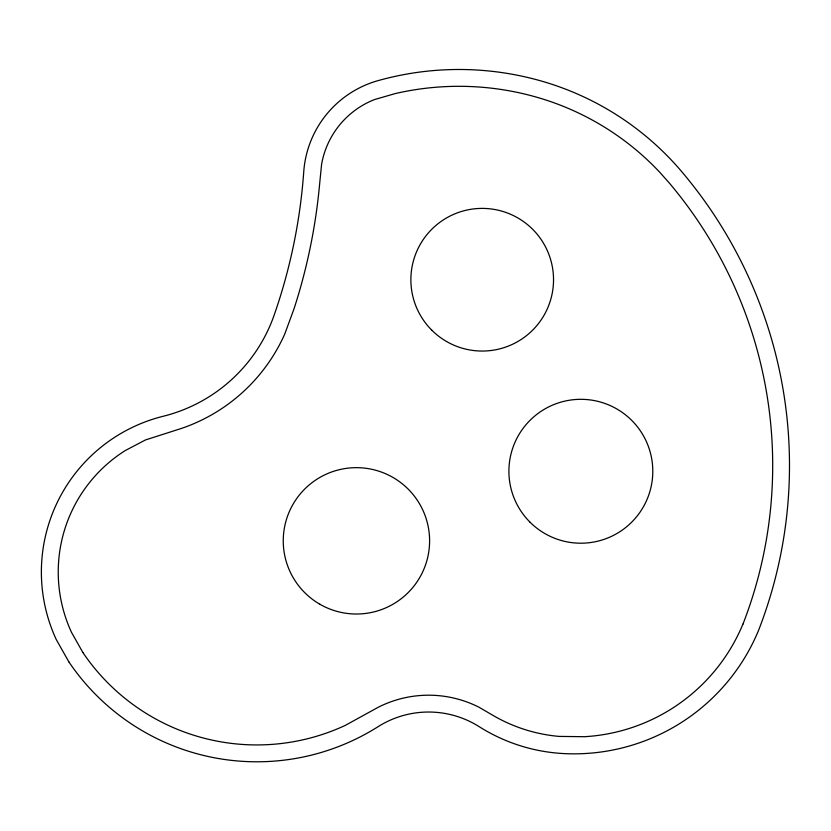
<?xml version="1.0" encoding="UTF-8"?>
<svg xmlns="http://www.w3.org/2000/svg" width="831" height="831" viewBox="0 0 831 831"><rect width="100%" height="100%" fill="white"/><g stroke="black" fill="none" stroke-linecap="round" stroke-linejoin="round"><path stroke-width="1.25" d="M82.882 652.522L71.528 632.401A143.649 143.649 0 0 1 125.149 450.62L145.477 439.942L181.096 428.547A174.666 174.666 0 0 0 284.742 334.052L294.06 308.696A571.468 571.468 0 0 0 319.478 185.531L321.597 164.32A85.396 85.396 0 0 1 374.386 99.606L395.13 93.612A282.654 282.654 0 0 1 535.309 96.812A271.093 271.093 0 0 1 660.063 172.609L668.882 182.519A437.729 437.729 0 0 1 742.935 624.195M82.882 652.532A209.931 209.931 0 0 0 345.436 725.318L378.209 707.274A111.375 111.375 0 0 1 479.082 707.274L494.05 716A158.524 158.524 0 0 0 559.034 736.401L584.505 736.702A182.799 182.799 0 0 0 742.893 624.185M68.838 661.84L56.228 639.486A160.518 160.518 0 0 1 163.198 416.269A157.848 157.848 0 0 0 274.168 315.094A554.661 554.661 0 0 0 303.741 171.778A102.234 102.234 0 0 1 378.105 80.617A299.492 299.492 0 0 1 539.87 80.617A287.89 287.89 0 0 1 681.825 171.778A454.588 454.588 0 0 1 758.506 630.5A199.7 199.7 0 0 1 565.142 753.644A175.341 175.341 0 0 1 479.175 726.668A94.547 94.547 0 0 0 378.105 726.668A226.832 226.832 0 0 1 68.838 661.84M431.767 330.156A71.321 71.321 0 0 0 551.098 298.184A71.321 71.321 0 0 0 463.74 210.825A71.321 71.321 0 0 0 431.767 330.156M319.831 604.22A73.19 73.19 0 0 0 429.606 540.846A73.19 73.19 0 0 0 319.831 477.461A73.19 73.19 0 0 0 319.831 604.22M529.97 522.128A71.944 71.944 0 0 0 650.341 489.885A71.944 71.944 0 0 0 562.223 401.768A71.944 71.944 0 0 0 529.97 522.128"/></g></svg>
